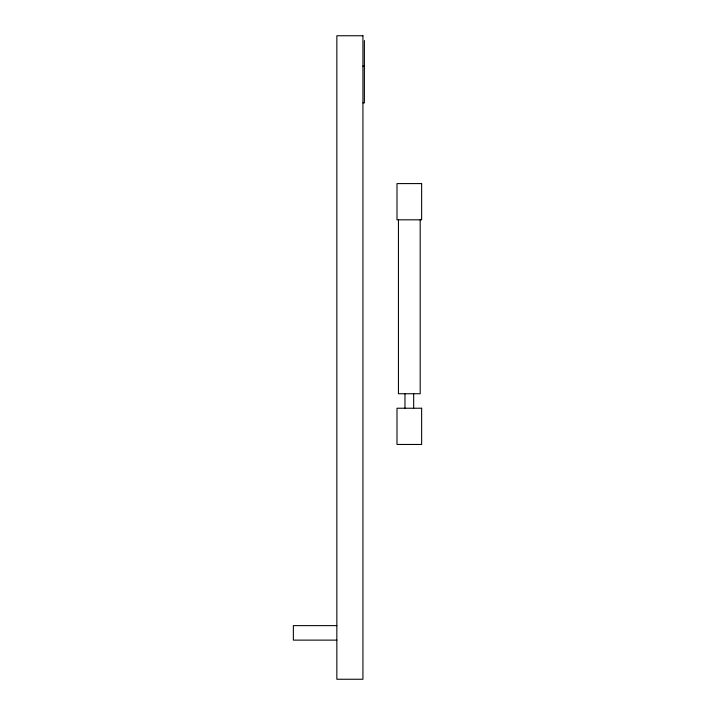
<?xml version="1.0" encoding="UTF-8"?>
<svg xmlns="http://www.w3.org/2000/svg" width="715" height="715" viewBox="0 0 715 715"><rect width="100%" height="100%" fill="white"/><g stroke="black" fill="none" stroke-linecap="round" stroke-linejoin="round"><path stroke-width="1.07" d="M362.934 66.182L364.382 66.182M362.934 102.862L364.382 102.862L364.382 40.541M336.845 625.625L293.365 625.625L293.365 640.122L336.845 640.122M420.188 219.818L420.188 393.733L398.443 393.733L398.443 219.818M413.663 393.733L413.663 408.229M404.967 393.733L404.967 408.229M362.934 35.75L336.845 35.75L336.845 679.25L362.934 679.25L362.934 35.75M421.636 183.585L396.995 183.585L396.995 219.818L421.636 219.818L421.636 183.585M421.636 408.229L396.995 408.229L396.995 444.462L421.636 444.462L421.636 408.229"/></g></svg>
